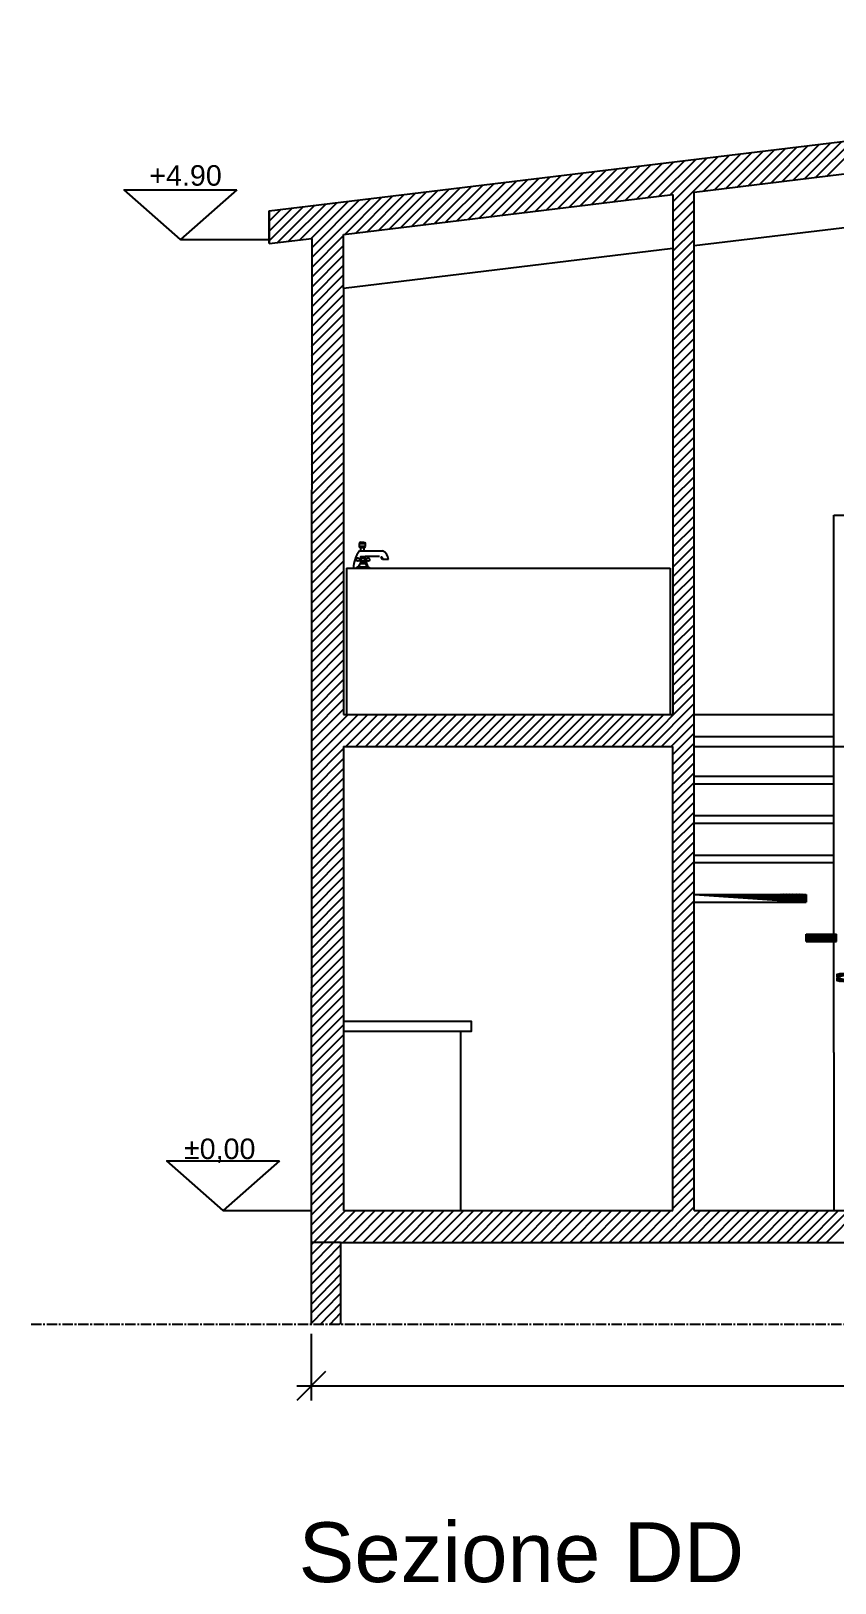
# Model space of a CAD drawing. Header units: inches. Extents: x 1683361338 to 1683364737, y 2652218797 to 2652228464.
# Drawn here: x 1683363406 to 1683363810, y 2652226451 to 2652227230 of the extents above; entities that cross this region are included whole.
import ezdxf

# ---------------------------------------------------------------- set-up
doc = ezdxf.new("R2010")
doc.units = ezdxf.units.IN
doc.header["$MEASUREMENT"] = 0
doc.linetypes.add('CENTER2', pattern=[1.125, 0.75, -0.125, 0.125, -0.125])
doc.layers.get('DEFPOINTS').update_dxf_attribs({"color": 210})
for name, color, linetype in [('A-ANNO-DIMS', 1, 'Continuous'), ('A-FURN', 5, 'Continuous'), ('A-SECT-MCUT', 7, 'Continuous'), ('A-WALL-FULL-INTR', 7, 'Continuous'), ('G-ANNO-DIM', 3, 'Continuous'), ('G-ANNO-NPLT', 210, 'Continuous'), ('PROIETTATO', 2, 'Continuous')]:
    doc.layers.add(name, color=color, linetype=linetype)
doc.styles.add('ARIAL', font='Arial.ttf')
doc.styles.get("Standard").update_dxf_attribs({"font": 'Arial.ttf'})
doc.styles.add('underline', font='Arial.ttf')
doc.dimstyles.new('TICK_36', dxfattribs={"dimtxt": 3.6, "dimasz": 3.6, "dimexe": 1.8, "dimexo": 1.2, "dimgap": 1.8, "dimtad": 0, "dimdec": 0, "dimzin": 0, "dimdsep": 46, "dimtxsty": 'ARIAL', "dimblk": 'OBLIQUE', "dimcen": 1.8, "dimdle": 1.8, "dimclrd": 256, "dimclrt": 256, "dimadec": 0, "dimazin": 0, "dimtfac": 1, "dimtdec": 0, "dimtmove": 1, "dimatfit": 3, "dimldrblk": 'OPEN90', "dimfxl": 1, "dimtfill": 1, "dimtolj": 1, "dimtzin": 0, "dimarcsym": 0})

# ---------------------------------------------------------------- blocks, each defined once
blk = doc.blocks.new('_Oblique')
at = {"color": 0, "linetype": 'ByBlock', "lineweight": -2}
blk.add_line((-0.5, -0.5), (0.5, 0.5), dxfattribs=at)
blk = doc.blocks.new('*D204')
at = {"layer": 'A-ANNO-DIMS', "color": 0, "lineweight": -2, "ltscale": 5, "transparency": 16777216}
for p, q in [((1683363547.032243, 2652226576.019233), (1683363547.032243, 2652226542.644754)), ((1683364187.05403, 2652226576.019232), (1683364187.05403, 2652226542.644754))]:
    blk.add_line(p, q, dxfattribs=at)
at = {"layer": 'A-ANNO-DIMS', "lineweight": -2, "ltscale": 5, "transparency": 16777216}
for p, q in [((1683363539.832243, 2652226549.844754), (1683363844.383092, 2652226549.844754)), ((1683364194.25403, 2652226549.844754), (1683363890.80492, 2652226549.844754))]:
    blk.add_line(p, q, dxfattribs=at)
at = {"layer": 'DEFPOINTS', "color": 0, "ltscale": 5, "transparency": 16777216}
for p in [(1683363547.032243, 2652226580.819233), (1683364187.05403, 2652226580.819232), (1683364187.05403, 2652226549.844754)]:
    blk.add_point(p, dxfattribs=at)
at = {"layer": 'A-ANNO-DIMS', "lineweight": -2, "ltscale": 5, "transparency": 16777216, "xscale": 14.4, "yscale": 14.4, "zscale": 14.4, "rotation": 180}
blk.add_blockref('_Oblique', (1683363547.032243, 2652226549.844754), dxfattribs=at)
at = {"layer": 'A-ANNO-DIMS', "lineweight": -2, "ltscale": 5, "transparency": 16777216, "xscale": 14.4, "yscale": 14.4, "zscale": 14.4}
blk.add_blockref('_Oblique', (1683364187.05403, 2652226549.844754), dxfattribs=at)
at = {"layer": 'A-ANNO-DIMS', "lineweight": 25, "ltscale": 5, "transparency": 16777216, "insert": (1683363867.594006, 2652226551.746066), "char_height": 14.4, "attachment_point": 5, "style": 'ARIAL', "bg_fill": 3, "box_fill_scale": 1.25, "bg_fill_color": 256, "bg_fill_true_color": 13158600, "bg_fill_transparency": 0}
blk.add_mtext('\\A1;640', dxfattribs=at)
blk = doc.blocks.new('_Open90')
at = {"color": 0, "linetype": 'ByBlock', "lineweight": -2}
for p, q in [((0, 0), (-1, 0)), ((-0.5, 0.5), (0, 0)), ((0, 0), (-0.5, -0.5))]:
    blk.add_line(p, q, dxfattribs=at)

msp = doc.modelspace()

# ---------------------------------------------------------------- hatches: boundary and pattern name
at = {"layer": 'G-ANNO-DIM'}
h = msp.add_hatch(color=256, dxfattribs=at)
h.dxf.hatch_style = 1
h.paths.add_polyline_path([(1683363453.224135, 2652227149.861392), (1683363509.78486, 2652227149.861392), (1683363481.504498, 2652227124.974123)], flags=17)
h.paths.add_polyline_path([(1683363509.78486, 2652227149.861392), (1683363481.504498, 2652227124.974123), (1683363453.224135, 2652227149.861392)])
at = {"layer": 'G-ANNO-NPLT', "ltscale": 11}
h = msp.add_hatch(dxfattribs=at)
h.set_pattern_fill('ANSI31', color=256, scale=27.99999940292615)
h.set_pattern_definition([(44.99999999999999, (17.02559792995453, 55.469910800457), (-2.474873681378545, 2.474873681378545), [])])
h.paths.add_polyline_path([(1683363739.321151, 2652226796.368584), (1683363739.321151, 2652226792.559062), (1683363795.45218, 2652226792.559062), (1683363795.45218, 2652226796.368584)])
h.paths.add_polyline_path([(1683363810.744547, 2652226772.749538), (1683363810.744547, 2652226776.559061), (1683363795.45218, 2652226776.559061), (1683363795.45218, 2652226772.749538)])
h.paths.add_polyline_path([(1683363810.744547, 2652226756.749552), (1683363810.744547, 2652226752.940029), (1683363826.036914, 2652226752.940029), (1683363826.036914, 2652226756.749552)])

# ---------------------------------------------------------------- linework, layer by layer
at = {"linetype": 'ByBlock', "ltscale": 11}
msp.add_line((1683363561.810124, 2652226621.892399), (1683363547.054034, 2652226621.900226), dxfattribs=at)
at = {"layer": 'A-FURN'}
for p, q in [((1683363809.321149, 2652226870.71618), (1683363809.321149, 2652226986.716177)), ((1683363809.321149, 2652226986.716177), (1683363888.610812, 2652226986.716177)), ((1683363571.231574, 2652226972.412534), (1683363574.141986, 2652226972.412534)), ((1683363571.959176, 2652226964.772701), (1683363571.231573, 2652226964.772701)), ((1683363571.959176, 2652226964.045098), (1683363571.231573, 2652226964.045098)), ((1683363574.141986, 2652226970.957327), (1683363571.231574, 2652226970.957327)), ((1683363571.231574, 2652226968.774518), (1683363582.873223, 2652226968.774517)), ((1683363571.959177, 2652226968.774518), (1683363571.959177, 2652226970.229725)), ((1683363573.414383, 2652226970.229724), (1683363573.414383, 2652226968.774518)), ((1683363581.418016, 2652226965.864105), (1683363574.141986, 2652226965.864106)), ((1683363574.141986, 2652226964.772701), (1683363574.869589, 2652226964.772701)), ((1683363574.141986, 2652226964.045098), (1683363574.869588, 2652226964.045098)), ((1683363585.783634, 2652226964.408898), (1683363582.873222, 2652226964.408898)), ((1683363569.048764, 2652226960.043283), (1683363577.052397, 2652226960.043282)), ((1683363570.478649, 2652226960.770885), (1683363575.623967, 2652226960.770884)), ((1683363574.449616, 2652226962.22609), (1683363571.674247, 2652226962.22609)), ((1683363739.321151, 2652226870.71618), (1683363809.321149, 2652226870.71618)), ((1683363809.321149, 2652226870.71618), (1683363888.610812, 2652226870.71618)), ((1683363627.321153, 2652226732.921427), (1683363627.321153, 2652226727.588095)), ((1683363621.98782, 2652226727.588095), (1683363621.98782, 2652226637.892398)), ((1683363621.98782, 2652226727.588095), (1683363621.98782, 2652226637.892398))]:
    msp.add_line(p, q, dxfattribs=at)
at = {"layer": 'A-FURN', "ltscale": 0.3}
for p, q in [((1683363564.81958, 2652226960.02714), (1683363636.229722, 2652226960.043274)), ((1683363636.229722, 2652226960.043274), (1683363727.220548, 2652226960.048366))]:
    msp.add_line(p, q, dxfattribs=at)
at = {"layer": 'A-FURN', "linetype": 'ByBlock', "ltscale": 11}
for p, q in [((1683363564.81958, 2652226960.02714), (1683363564.81958, 2652226886.71618)), ((1683363727.220548, 2652226960.048366), (1683363727.220548, 2652226886.71618)), ((1683363739.321151, 2652226796.368584), (1683363795.492137, 2652226796.368584)), ((1683363739.321151, 2652226792.559062), (1683363795.492137, 2652226792.559062)), ((1683363795.45218, 2652226796.368584), (1683363795.45218, 2652226792.559062)), ((1683363795.45218, 2652226772.749538), (1683363795.45218, 2652226776.559061)), ((1683363809.321149, 2652226717.130496), (1683363809.321149, 2652226637.892398))]:
    msp.add_line(p, q, dxfattribs=at)
at = {"layer": 'A-FURN'}
for points in [[(1683363571.231574, 2652226970.957327), (1683363571.231574, 2652226972.412534)], [(1683363571.959177, 2652226973.140137), (1683363573.414383, 2652226973.140136)], [(1683363574.141986, 2652226972.412534), (1683363574.141986, 2652226970.957327)], [(1683363573.414383, 2652226970.229724), (1683363571.959177, 2652226970.229725)], [(1683363739.321151, 2652226886.71618), (1683363809.321149, 2652226886.71618)], [(1683363739.321151, 2652226875.606679), (1683363809.321149, 2652226875.606679)], [(1683363809.321149, 2652226776.559061), (1683363809.321149, 2652226870.716181)], [(1683363739.321151, 2652226855.797155), (1683363809.321149, 2652226855.797155)], [(1683363739.321151, 2652226851.987632), (1683363809.321149, 2652226851.987632)], [(1683363739.321151, 2652226835.987632), (1683363809.321149, 2652226835.987632)], [(1683363739.321151, 2652226832.178108), (1683363809.321149, 2652226832.178108)], [(1683363739.321151, 2652226816.178109), (1683363809.321149, 2652226816.178109)], [(1683363739.321151, 2652226812.368585), (1683363809.321149, 2652226812.368585)], [(1683363795.45218, 2652226776.559061), (1683363810.744547, 2652226776.559061)], [(1683363795.45218, 2652226772.749538), (1683363810.744547, 2652226772.749538)], [(1683363809.321149, 2652226717.130496), (1683363809.321149, 2652226772.749538)], [(1683363563.321154, 2652226732.921427), (1683363627.321153, 2652226732.921427), (1683363627.321153, 2652226727.588095), (1683363563.321154, 2652226727.588095)]]:
    msp.add_lwpolyline(points, dxfattribs=at)
msp.add_lwpolyline([(1683363571.959176, 2652226962.953694), (1683363571.959176, 2652226965.864106), (1683363574.141986, 2652226965.864106), (1683363574.141985, 2652226962.953694)], close=True, dxfattribs=at)
for centre in [(1683363570.50397, 2652226964.4089), (1683363573.050581, 2652226964.408899), (1683363575.597192, 2652226964.408899)]:
    msp.add_circle(centre, 0.8134849669031087, dxfattribs=at)
for centre, radius, start, end in [((1683363571.937058, 2652226972.434362), 0.7060418593547922, 88.22241812886803, 181.7775819186378), ((1683363573.436211, 2652226972.434362), 0.7060418593547922, 358.2223905281477, 91.77756809452477), ((1683363583.118569, 2652226959.961497), 14.79759244093969, 143.4466835517734, 179.6834034879052), ((1683363571.937058, 2652226970.935208), 0.7060418593547922, 178.2223905281477, 271.7775972734854), ((1683363573.436211, 2652226970.935208), 0.7060418593547922, 268.2223904806413, 1.777557379385666), ((1683363565.787064, 2652226959.210904), 9.84514179560593, 9.709482808908614, 29.48735152129244), ((1683363581.690431, 2652226964.681314), 1.213612228794237, 347.0191949186747, 102.9807927986391), ((1683363580.929358, 2652226964.32537), 4.855042057196797, 0.9827748553318622, 66.39736703642242), ((1683363567.957359, 2652226964.045098), 4.147974859600628, 285.2550966747574, 344.744887341293), ((1683363578.143802, 2652226964.045098), 4.147974859600628, 195.2550840487802, 254.7448839833204)]:
    msp.add_arc(centre, radius, start, end, dxfattribs=at)
at = {"layer": 'A-SECT-MCUT', "linetype": 'ByBlock', "ltscale": 11}
for p, q in [((1683363525.987822, 2652227139.285234), (1683364272.654473, 2652227229.527596)), ((1683363563.321154, 2652227127.430688), (1683363728.654484, 2652227147.471092)), ((1683363728.654484, 2652227147.471092), (1683363728.654484, 2652226886.71618)), ((1683363739.321151, 2652226637.892398), (1683363739.321151, 2652227148.764021)), ((1683363525.987822, 2652227122.905435), (1683363525.987822, 2652227139.285234)), ((1683363563.321154, 2652227100.534357), (1683363563.321154, 2652227127.430688)), ((1683363525.987822, 2652227125.491294), (1683363525.987822, 2652227122.905435)), ((1683363525.987822, 2652227122.905436), (1683363547.321155, 2652227125.491294)), ((1683363547.321155, 2652227125.491294), (1683363547.05403, 2652226621.892399)), ((1683363563.321154, 2652227100.534357), (1683363563.321154, 2652226886.71618)), ((1683363561.810124, 2652226621.892399), (1683364172.21324, 2652226621.892399))]:
    msp.add_line(p, q, dxfattribs=at)
at = {"layer": 'A-SECT-MCUT'}
for p, q in [((1683363525.987822, 2652227139.285234), (1683363525.987822, 2652227122.905436)), ((1683363563.321154, 2652226870.716181), (1683363563.321154, 2652226637.892398)), ((1683363563.321154, 2652226870.71618), (1683363728.654484, 2652226870.71618))]:
    msp.add_line(p, q, dxfattribs=at)
for points in [[(1683363739.321151, 2652227148.764021), (1683363888.610812, 2652227166.859737)], [(1683363563.321154, 2652227127.430688), (1683363728.654484, 2652227147.471092)], [(1683363563.321154, 2652226886.71618), (1683363728.654484, 2652226886.71618)], [(1683363728.654484, 2652226637.892398), (1683363728.654484, 2652226870.716181)], [(1683363563.321154, 2652226637.892398), (1683363728.654484, 2652226637.892398)], [(1683363739.321151, 2652226637.892398), (1683363888.610812, 2652226637.892398)]]:
    msp.add_lwpolyline(points, dxfattribs=at)
at = {"layer": 'G-ANNO-DIM', "lineweight": 25}
for p, q in [((1683363481.504498, 2652227124.974123), (1683363525.987822, 2652227124.974123)), ((1683363502.837173, 2652226637.892407), (1683363547.06082, 2652226637.892398))]:
    msp.add_line(p, q, dxfattribs=at)
at = {"layer": 'G-ANNO-DIM'}
for points in [[(1683363509.78486, 2652227149.861392), (1683363481.504498, 2652227124.974123), (1683363453.224135, 2652227149.861392)], [(1683363531.117536, 2652226662.779676), (1683363502.837173, 2652226637.892407), (1683363474.556811, 2652226662.779676)]]:
    msp.add_lwpolyline(points, close=True, dxfattribs=at)
at = {"layer": 'G-ANNO-NPLT', "linetype": 'Continuous', "ltscale": 11}
for p, q in [((1683363794.7921, 2652227155.487772), (1683363813.316152, 2652227174.011825)), ((1683363800.424571, 2652227156.170496), (1683363818.946369, 2652227174.692295)), ((1683363806.057042, 2652227156.85322), (1683363824.576586, 2652227175.372764)), ((1683363728.654484, 2652227138.847631), (1683363757.01398, 2652227167.207127)), ((1683363728.654484, 2652227143.797379), (1683363751.383763, 2652227166.526657)), ((1683363744.09986, 2652227149.343259), (1683363762.644197, 2652227167.887597)), ((1683363749.732331, 2652227150.025983), (1683363768.274415, 2652227168.568067)), ((1683363755.364802, 2652227150.708706), (1683363773.904632, 2652227169.248536)), ((1683363760.997273, 2652227151.39143), (1683363779.534849, 2652227169.929006)), ((1683363766.629744, 2652227152.074154), (1683363785.165066, 2652227170.609476)), ((1683363772.262215, 2652227152.756877), (1683363790.795284, 2652227171.289946)), ((1683363777.894686, 2652227153.439601), (1683363796.4255, 2652227171.970416)), ((1683363783.527157, 2652227154.122325), (1683363802.055717, 2652227172.650885)), ((1683363789.159629, 2652227154.805049), (1683363807.685935, 2652227173.331355)), ((1683363665.245264, 2652227139.785126), (1683363683.821158, 2652227158.36102)), ((1683363670.877734, 2652227140.46785), (1683363689.451375, 2652227159.04149)), ((1683363676.510206, 2652227141.150573), (1683363695.081592, 2652227159.721959)), ((1683363682.142677, 2652227141.833297), (1683363700.711809, 2652227160.402429)), ((1683363687.775149, 2652227142.516021), (1683363706.342026, 2652227161.082899)), ((1683363693.407619, 2652227143.198745), (1683363711.972244, 2652227161.763369)), ((1683363699.040091, 2652227143.881468), (1683363717.60246, 2652227162.443839)), ((1683363704.672562, 2652227144.564192), (1683363723.232677, 2652227163.124308)), ((1683363710.305032, 2652227145.246916), (1683363728.862895, 2652227163.804779)), ((1683363715.937504, 2652227145.92964), (1683363734.493112, 2652227164.485248)), ((1683363721.569975, 2652227146.612364), (1683363740.123329, 2652227165.165718)), ((1683363727.202447, 2652227147.295088), (1683363745.753546, 2652227165.846188)), ((1683363603.288081, 2652227132.275164), (1683363621.888769, 2652227150.875853)), ((1683363608.920552, 2652227132.957888), (1683363627.518986, 2652227151.556322)), ((1683363614.553023, 2652227133.640612), (1683363633.149204, 2652227152.236792)), ((1683363620.185494, 2652227134.323335), (1683363638.77942, 2652227152.917262)), ((1683363625.817966, 2652227135.00606), (1683363644.409638, 2652227153.597732)), ((1683363631.450437, 2652227135.688783), (1683363650.039855, 2652227154.278202)), ((1683363637.082908, 2652227136.371508), (1683363655.670073, 2652227154.958672)), ((1683363642.715379, 2652227137.054231), (1683363661.300289, 2652227155.639141)), ((1683363648.347851, 2652227137.736955), (1683363666.930506, 2652227156.319611)), ((1683363653.980321, 2652227138.419679), (1683363672.560724, 2652227157.000081)), ((1683363659.612792, 2652227139.102402), (1683363678.19094, 2652227157.68055)), ((1683363535.698427, 2652227124.082479), (1683363554.326164, 2652227142.710215)), ((1683363541.330899, 2652227124.765203), (1683363559.956381, 2652227143.390685)), ((1683363546.96337, 2652227125.447927), (1683363565.586598, 2652227144.071155)), ((1683363547.316067, 2652227115.90113), (1683363576.847032, 2652227145.432095)), ((1683363547.318695, 2652227120.853504), (1683363571.216815, 2652227144.751625)), ((1683363563.860783, 2652227127.496098), (1683363582.47725, 2652227146.112564)), ((1683363569.493254, 2652227128.178822), (1683363588.107466, 2652227146.793034)), ((1683363575.125726, 2652227128.861546), (1683363593.737684, 2652227147.473504)), ((1683363580.758196, 2652227129.544269), (1683363599.3679, 2652227148.153973)), ((1683363586.390667, 2652227130.226993), (1683363604.998118, 2652227148.834443)), ((1683363592.023139, 2652227130.909717), (1683363610.628335, 2652227149.514913)), ((1683363597.65561, 2652227131.592441), (1683363616.258552, 2652227150.195382)), ((1683363728.654484, 2652227133.897883), (1683363739.321151, 2652227144.56455)), ((1683363525.987822, 2652227124.271369), (1683363543.065729, 2652227141.349276)), ((1683363525.987822, 2652227129.221115), (1683363537.435512, 2652227140.668805)), ((1683363525.987822, 2652227134.170863), (1683363531.805295, 2652227139.988336)), ((1683363525.987822, 2652227139.12061), (1683363526.175078, 2652227139.307866)), ((1683363530.065957, 2652227123.399755), (1683363548.695947, 2652227142.029746)), ((1683363728.654484, 2652227128.948136), (1683363739.321151, 2652227139.614803)), ((1683363728.654484, 2652227123.998388), (1683363739.321151, 2652227134.665055)), ((1683363728.654484, 2652227119.048641), (1683363739.321151, 2652227129.715308)), ((1683363547.310814, 2652227105.996381), (1683363563.321155, 2652227122.006722)), ((1683363547.313441, 2652227110.948756), (1683363563.321155, 2652227126.956469)), ((1683363728.654484, 2652227109.149147), (1683363739.321151, 2652227119.815813)), ((1683363728.654485, 2652227114.098894), (1683363739.321151, 2652227124.765561)), ((1683363547.30556, 2652227096.091632), (1683363563.321155, 2652227112.107227)), ((1683363547.308187, 2652227101.044008), (1683363563.321154, 2652227117.056974)), ((1683363728.654485, 2652227104.199399), (1683363739.321151, 2652227114.866066)), ((1683363547.302933, 2652227091.139259), (1683363563.321154, 2652227107.15748)), ((1683363728.654484, 2652227099.249652), (1683363739.32115, 2652227109.916318)), ((1683363728.654485, 2652227094.299905), (1683363739.321151, 2652227104.966571)), ((1683363547.297679, 2652227081.23451), (1683363563.321155, 2652227097.257985)), ((1683363547.300307, 2652227086.186884), (1683363563.321155, 2652227102.207733)), ((1683363728.654484, 2652227089.350157), (1683363739.321151, 2652227100.016823)), ((1683363547.295053, 2652227076.282136), (1683363563.321155, 2652227092.308238)), ((1683363728.654484, 2652227084.40041), (1683363739.321151, 2652227095.067076)), ((1683363728.654485, 2652227079.450663), (1683363739.321151, 2652227090.117329)), ((1683363547.289799, 2652227066.377388), (1683363563.321154, 2652227082.408743)), ((1683363547.292425, 2652227071.329762), (1683363563.321155, 2652227087.35849)), ((1683363728.654484, 2652227074.500915), (1683363739.321151, 2652227085.167582)), ((1683363547.287172, 2652227061.425013), (1683363563.321155, 2652227077.458995)), ((1683363728.654484, 2652227069.551167), (1683363739.321151, 2652227080.217834)), ((1683363728.654484, 2652227064.60142), (1683363739.321151, 2652227075.268087)), ((1683363547.281918, 2652227051.520265), (1683363563.321154, 2652227067.559501)), ((1683363547.284545, 2652227056.472639), (1683363563.321154, 2652227072.509248)), ((1683363728.654484, 2652227059.651672), (1683363739.321151, 2652227070.318339)), ((1683363728.654484, 2652227054.701926), (1683363739.321151, 2652227065.368592)), ((1683363547.276664, 2652227041.615516), (1683363563.321154, 2652227057.660006)), ((1683363547.279291, 2652227046.56789), (1683363563.321155, 2652227062.609754)), ((1683363728.654484, 2652227049.752178), (1683363739.321151, 2652227060.418845)), ((1683363547.274038, 2652227036.663142), (1683363563.321154, 2652227052.710259)), ((1683363728.654485, 2652227044.802432), (1683363739.321151, 2652227055.469098)), ((1683363728.654485, 2652227039.852684), (1683363739.321151, 2652227050.51935)), ((1683363547.268784, 2652227026.758393), (1683363563.321155, 2652227042.810764)), ((1683363547.27141, 2652227031.710767), (1683363563.321154, 2652227047.760511)), ((1683363728.654484, 2652227034.902936), (1683363739.32115, 2652227045.569602)), ((1683363547.266157, 2652227021.806019), (1683363563.321155, 2652227037.861017)), ((1683363728.654485, 2652227029.953189), (1683363739.321151, 2652227040.619855)), ((1683363728.654485, 2652227025.003442), (1683363739.321151, 2652227035.670108)), ((1683363547.260903, 2652227011.90127), (1683363563.321155, 2652227027.961522)), ((1683363547.26353, 2652227016.853645), (1683363563.321155, 2652227032.91127)), ((1683363728.654484, 2652227020.053694), (1683363739.32115, 2652227030.72036)), ((1683363547.258276, 2652227006.948896), (1683363563.321155, 2652227023.011775)), ((1683363728.654484, 2652227015.103947), (1683363739.321151, 2652227025.770613)), ((1683363728.654484, 2652227010.1542), (1683363739.321151, 2652227020.820866)), ((1683363547.253022, 2652226997.044147), (1683363563.321154, 2652227013.11228)), ((1683363547.255649, 2652227001.996522), (1683363563.321154, 2652227018.062027)), ((1683363728.654484, 2652227005.204452), (1683363739.321151, 2652227015.871119)), ((1683363728.654484, 2652227000.254704), (1683363739.321151, 2652227010.921371)), ((1683363547.247768, 2652226987.139399), (1683363563.321154, 2652227003.212785)), ((1683363547.250395, 2652226992.091774), (1683363563.321155, 2652227008.162532)), ((1683363728.654485, 2652226995.304957), (1683363739.321151, 2652227005.971624)), ((1683363547.245142, 2652226982.187025), (1683363563.321154, 2652226998.263038)), ((1683363728.654484, 2652226990.355209), (1683363739.321151, 2652227001.021876)), ((1683363728.654485, 2652226985.405463), (1683363739.321151, 2652226996.072129)), ((1683363547.239888, 2652226972.282277), (1683363563.321155, 2652226988.363543)), ((1683363547.242515, 2652226977.23465), (1683363563.321155, 2652226993.31329)), ((1683363728.654484, 2652226980.455715), (1683363739.32115, 2652226991.122382)), ((1683363547.237261, 2652226967.329902), (1683363563.321154, 2652226983.413795)), ((1683363728.654484, 2652226975.505968), (1683363739.321151, 2652226986.172634)), ((1683363728.654485, 2652226970.556221), (1683363739.321151, 2652226981.222887)), ((1683363547.232008, 2652226957.425154), (1683363563.321154, 2652226973.514301)), ((1683363547.234634, 2652226962.377528), (1683363563.321155, 2652226978.464048)), ((1683363728.654484, 2652226965.606473), (1683363739.32115, 2652226976.273139)), ((1683363547.22938, 2652226952.472779), (1683363563.321155, 2652226968.564554)), ((1683363728.654484, 2652226955.706979), (1683363739.321151, 2652226966.373645)), ((1683363728.654485, 2652226960.656726), (1683363739.321151, 2652226971.323392)), ((1683363547.224127, 2652226942.568031), (1683363563.321155, 2652226958.665059)), ((1683363547.226753, 2652226947.520405), (1683363563.321154, 2652226963.614807)), ((1683363728.654484, 2652226950.757231), (1683363739.321151, 2652226961.423897)), ((1683363728.654484, 2652226945.807484), (1683363739.321151, 2652226956.47415)), ((1683363547.218873, 2652226932.663282), (1683363563.321154, 2652226948.765564)), ((1683363547.221499, 2652226937.615656), (1683363563.321155, 2652226953.715312)), ((1683363728.654484, 2652226940.857737), (1683363739.321151, 2652226951.524403)), ((1683363547.216246, 2652226927.710908), (1683363563.321155, 2652226943.815817)), ((1683363728.654484, 2652226935.907989), (1683363739.321151, 2652226946.574656)), ((1683363728.654484, 2652226930.958241), (1683363739.321151, 2652226941.624908)), ((1683363547.210992, 2652226917.806159), (1683363563.321155, 2652226933.916322)), ((1683363547.213619, 2652226922.758533), (1683363563.321154, 2652226938.866069)), ((1683363728.654485, 2652226926.008494), (1683363739.321151, 2652226936.675161)), ((1683363547.208365, 2652226912.853785), (1683363563.321154, 2652226928.966575)), ((1683363728.654484, 2652226921.058747), (1683363739.321151, 2652226931.725413)), ((1683363728.654484, 2652226916.108999), (1683363739.321151, 2652226926.775666)), ((1683363547.203111, 2652226902.949037), (1683363563.321154, 2652226919.06708)), ((1683363547.205738, 2652226907.901411), (1683363563.321154, 2652226924.016827)), ((1683363728.654485, 2652226911.159253), (1683363739.321151, 2652226921.825919)), ((1683363547.197858, 2652226893.044288), (1683363563.321155, 2652226909.167585)), ((1683363547.200485, 2652226897.996663), (1683363563.321154, 2652226914.117332)), ((1683363728.654484, 2652226901.259758), (1683363739.321151, 2652226911.926424)), ((1683363728.654485, 2652226906.209505), (1683363739.321151, 2652226916.876171)), ((1683363547.195231, 2652226888.091914), (1683363563.321155, 2652226904.217838)), ((1683363728.654484, 2652226896.31001), (1683363739.321151, 2652226906.976676)), ((1683363728.654485, 2652226891.360263), (1683363739.321151, 2652226902.026929)), ((1683363547.189977, 2652226878.187165), (1683363563.321154, 2652226894.318343)), ((1683363547.192604, 2652226883.13954), (1683363563.321155, 2652226899.268091)), ((1683363712.960149, 2652226870.71618), (1683363739.321151, 2652226897.077182)), ((1683363547.179469, 2652226858.377668), (1683363575.517981, 2652226886.71618)), ((1683363547.182096, 2652226863.330043), (1683363570.568233, 2652226886.71618)), ((1683363547.184723, 2652226868.282417), (1683363565.618486, 2652226886.71618)), ((1683363547.18735, 2652226873.234791), (1683363563.321155, 2652226889.368596)), ((1683363564.467728, 2652226870.71618), (1683363580.467728, 2652226886.71618)), ((1683363569.417476, 2652226870.71618), (1683363585.417475, 2652226886.71618)), ((1683363574.367223, 2652226870.71618), (1683363590.367223, 2652226886.71618)), ((1683363579.31697, 2652226870.71618), (1683363595.31697, 2652226886.71618)), ((1683363584.266717, 2652226870.71618), (1683363600.266717, 2652226886.71618)), ((1683363589.216465, 2652226870.71618), (1683363605.216465, 2652226886.71618)), ((1683363594.166213, 2652226870.71618), (1683363610.166212, 2652226886.71618)), ((1683363599.11596, 2652226870.71618), (1683363615.11596, 2652226886.71618)), ((1683363604.065707, 2652226870.71618), (1683363620.065707, 2652226886.71618)), ((1683363609.015455, 2652226870.71618), (1683363625.015454, 2652226886.71618)), ((1683363613.965202, 2652226870.71618), (1683363629.965202, 2652226886.71618)), ((1683363618.914949, 2652226870.71618), (1683363634.914949, 2652226886.71618)), ((1683363623.864697, 2652226870.71618), (1683363639.864696, 2652226886.71618)), ((1683363628.814444, 2652226870.71618), (1683363644.814444, 2652226886.71618)), ((1683363633.764191, 2652226870.71618), (1683363649.764191, 2652226886.71618)), ((1683363638.713939, 2652226870.71618), (1683363654.713938, 2652226886.71618)), ((1683363643.663686, 2652226870.71618), (1683363659.663686, 2652226886.71618)), ((1683363648.613433, 2652226870.71618), (1683363664.613433, 2652226886.71618)), ((1683363653.56318, 2652226870.71618), (1683363669.56318, 2652226886.71618)), ((1683363658.512928, 2652226870.71618), (1683363674.512928, 2652226886.71618)), ((1683363663.462676, 2652226870.71618), (1683363679.462675, 2652226886.71618)), ((1683363668.412423, 2652226870.71618), (1683363684.412423, 2652226886.71618)), ((1683363673.36217, 2652226870.71618), (1683363689.36217, 2652226886.71618)), ((1683363678.311918, 2652226870.71618), (1683363694.311918, 2652226886.71618)), ((1683363683.261665, 2652226870.71618), (1683363699.261665, 2652226886.71618)), ((1683363688.211412, 2652226870.71618), (1683363704.211412, 2652226886.71618)), ((1683363693.16116, 2652226870.71618), (1683363709.161159, 2652226886.71618)), ((1683363698.110907, 2652226870.71618), (1683363714.110907, 2652226886.71618)), ((1683363703.060655, 2652226870.71618), (1683363719.060654, 2652226886.71618)), ((1683363708.010401, 2652226870.71618), (1683363724.010401, 2652226886.71618)), ((1683363717.909896, 2652226870.71618), (1683363739.321151, 2652226892.127434)), ((1683363722.859644, 2652226870.71618), (1683363739.321151, 2652226887.177687)), ((1683363727.809391, 2652226870.71618), (1683363739.321151, 2652226882.22794)), ((1683363728.654484, 2652226866.611526), (1683363739.321151, 2652226877.278192)), ((1683363728.654485, 2652226861.661779), (1683363739.321151, 2652226872.328445)), ((1683363547.174216, 2652226848.47292), (1683363563.321154, 2652226864.619859)), ((1683363547.176842, 2652226853.425294), (1683363563.321154, 2652226869.569606)), ((1683363728.654485, 2652226856.712032), (1683363739.321151, 2652226867.378698)), ((1683363547.168962, 2652226838.568172), (1683363563.321155, 2652226854.720365)), ((1683363547.171588, 2652226843.520546), (1683363563.321154, 2652226859.670112)), ((1683363728.654484, 2652226846.812537), (1683363739.32115, 2652226857.479203)), ((1683363728.654485, 2652226851.762284), (1683363739.321151, 2652226862.42895)), ((1683363547.166335, 2652226833.615797), (1683363563.321155, 2652226849.770617)), ((1683363728.654485, 2652226841.862789), (1683363739.321151, 2652226852.529456)), ((1683363728.654485, 2652226836.913042), (1683363739.321151, 2652226847.579708)), ((1683363547.161081, 2652226823.711049), (1683363563.321155, 2652226839.871122)), ((1683363547.163708, 2652226828.663423), (1683363563.321155, 2652226844.82087)), ((1683363728.654484, 2652226831.963295), (1683363739.32115, 2652226842.629961)), ((1683363547.158454, 2652226818.758674), (1683363563.321155, 2652226834.921375)), ((1683363728.654484, 2652226827.013547), (1683363739.321151, 2652226837.680213)), ((1683363728.654484, 2652226822.0638), (1683363739.321151, 2652226832.730466)), ((1683363547.1532, 2652226808.853926), (1683363563.321155, 2652226825.02188)), ((1683363547.155827, 2652226813.8063), (1683363563.321154, 2652226829.971628)), ((1683363728.654484, 2652226817.114052), (1683363739.321151, 2652226827.780719)), ((1683363547.150574, 2652226803.901552), (1683363563.321155, 2652226820.072133)), ((1683363728.654484, 2652226812.164305), (1683363739.321151, 2652226822.830971)), ((1683363728.654485, 2652226807.214558), (1683363739.321151, 2652226817.881224)), ((1683363547.14532, 2652226793.996803), (1683363563.321154, 2652226810.172638)), ((1683363547.147946, 2652226798.949177), (1683363563.321154, 2652226815.122385)), ((1683363728.654485, 2652226802.264811), (1683363739.321151, 2652226812.931477)), ((1683363728.654485, 2652226797.315063), (1683363739.321151, 2652226807.981729)), ((1683363547.140066, 2652226784.092055), (1683363563.321155, 2652226800.273143)), ((1683363547.142693, 2652226789.044429), (1683363563.321155, 2652226805.22289)), ((1683363728.654485, 2652226792.365315), (1683363739.321151, 2652226803.031982)), ((1683363547.137439, 2652226779.13968), (1683363563.321155, 2652226795.323396)), ((1683363728.654485, 2652226787.415568), (1683363739.321151, 2652226798.082234)), ((1683363728.654485, 2652226782.465821), (1683363739.321151, 2652226793.132487)), ((1683363547.132185, 2652226769.234932), (1683363563.321154, 2652226785.423901)), ((1683363547.134812, 2652226774.187306), (1683363563.321155, 2652226790.373649)), ((1683363728.654484, 2652226777.516074), (1683363739.32115, 2652226788.18274)), ((1683363547.129558, 2652226764.282557), (1683363563.321155, 2652226780.474154)), ((1683363728.654484, 2652226767.616579), (1683363739.321151, 2652226778.283245)), ((1683363728.654485, 2652226772.566326), (1683363739.321151, 2652226783.232993)), ((1683363547.124305, 2652226754.377809), (1683363563.321155, 2652226770.574659)), ((1683363547.126931, 2652226759.330183), (1683363563.321154, 2652226775.524407)), ((1683363728.654484, 2652226762.666831), (1683363739.321151, 2652226773.333498)), ((1683363547.121677, 2652226749.425435), (1683363563.321155, 2652226765.624912)), ((1683363728.654485, 2652226757.717084), (1683363739.321151, 2652226768.38375)), ((1683363728.654485, 2652226752.767337), (1683363739.321151, 2652226763.434003)), ((1683363547.116424, 2652226739.520686), (1683363563.321155, 2652226755.725417)), ((1683363547.119051, 2652226744.473061), (1683363563.321154, 2652226760.675164)), ((1683363728.654484, 2652226747.817589), (1683363739.321151, 2652226758.484256)), ((1683363728.654484, 2652226742.867842), (1683363739.321151, 2652226753.534508)), ((1683363547.11117, 2652226729.615938), (1683363563.321155, 2652226745.825922)), ((1683363547.113797, 2652226734.568312), (1683363563.321154, 2652226750.77567)), ((1683363728.654485, 2652226737.918095), (1683363739.321151, 2652226748.584761)), ((1683363547.108543, 2652226724.663564), (1683363563.321154, 2652226740.876175)), ((1683363728.654484, 2652226732.968347), (1683363739.321151, 2652226743.635013)), ((1683363728.654485, 2652226728.0186), (1683363739.321151, 2652226738.685266)), ((1683363547.103289, 2652226714.758815), (1683363563.321154, 2652226730.97668)), ((1683363547.105916, 2652226719.711189), (1683363563.321154, 2652226735.926427)), ((1683363728.654485, 2652226723.068853), (1683363739.321151, 2652226733.735519)), ((1683363547.100662, 2652226709.806441), (1683363563.321154, 2652226726.026933)), ((1683363728.654484, 2652226713.169358), (1683363739.321151, 2652226723.836024)), ((1683363728.654485, 2652226718.119105), (1683363739.321151, 2652226728.785771)), ((1683363547.095408, 2652226699.901692), (1683363563.321155, 2652226716.127438)), ((1683363547.098036, 2652226704.854066), (1683363563.321155, 2652226721.077186)), ((1683363728.654484, 2652226708.21961), (1683363739.321151, 2652226718.886277)), ((1683363547.092782, 2652226694.949318), (1683363563.321155, 2652226711.177691)), ((1683363728.654484, 2652226698.320115), (1683363739.321151, 2652226708.986782)), ((1683363728.654485, 2652226703.269863), (1683363739.321151, 2652226713.93653)), ((1683363547.087528, 2652226685.044569), (1683363563.321155, 2652226701.278196)), ((1683363547.090154, 2652226689.996943), (1683363563.321154, 2652226706.227943)), ((1683363728.654484, 2652226693.370368), (1683363739.321151, 2652226704.037035)), ((1683363728.654484, 2652226688.420621), (1683363739.321151, 2652226699.087287)), ((1683363547.082274, 2652226675.139821), (1683363563.321154, 2652226691.378701)), ((1683363547.0849, 2652226680.092195), (1683363563.321154, 2652226696.328449)), ((1683363728.654484, 2652226683.470873), (1683363739.321151, 2652226694.13754)), ((1683363547.079647, 2652226670.187446), (1683363563.321155, 2652226686.428954)), ((1683363728.654484, 2652226678.521126), (1683363739.321151, 2652226689.187792)), ((1683363728.654484, 2652226673.571379), (1683363739.321151, 2652226684.238045)), ((1683363547.074394, 2652226660.282698), (1683363563.321154, 2652226676.529459)), ((1683363547.07702, 2652226665.235072), (1683363563.321154, 2652226681.479206)), ((1683363728.654485, 2652226668.621632), (1683363739.321151, 2652226679.288298)), ((1683363547.071766, 2652226655.330324), (1683363563.321155, 2652226671.579712)), ((1683363728.654484, 2652226658.722136), (1683363739.32115, 2652226669.388803)), ((1683363728.654485, 2652226663.671884), (1683363739.321151, 2652226674.33855)), ((1683363547.066513, 2652226645.425575), (1683363563.321155, 2652226661.680217)), ((1683363547.06914, 2652226650.37795), (1683363563.321155, 2652226666.629964)), ((1683363728.654485, 2652226653.772389), (1683363739.321151, 2652226664.439056)), ((1683363547.063885, 2652226640.473201), (1683363563.321155, 2652226656.73047)), ((1683363728.654484, 2652226643.872894), (1683363739.32115, 2652226654.539561)), ((1683363728.654485, 2652226648.822642), (1683363739.321151, 2652226659.489308)), ((1683363547.058632, 2652226630.568452), (1683363563.321155, 2652226646.830975)), ((1683363547.061259, 2652226635.520827), (1683363563.321155, 2652226651.780722)), ((1683363716.573483, 2652226621.892399), (1683363739.321151, 2652226644.640066)), ((1683363728.654485, 2652226638.923147), (1683363739.321151, 2652226649.589814)), ((1683363547.056005, 2652226625.616078), (1683363563.321154, 2652226641.881228)), ((1683363548.282696, 2652226621.899574), (1683363564.282073, 2652226637.892399)), ((1683363553.23182, 2652226621.892399), (1683363569.23182, 2652226637.892398)), ((1683363558.181568, 2652226621.892399), (1683363574.181567, 2652226637.892398)), ((1683363563.131315, 2652226621.892399), (1683363579.131315, 2652226637.892398)), ((1683363568.081062, 2652226621.892398), (1683363584.081062, 2652226637.892398)), ((1683363573.030809, 2652226621.892399), (1683363589.030809, 2652226637.892398)), ((1683363577.980557, 2652226621.892399), (1683363593.980557, 2652226637.892398)), ((1683363582.930305, 2652226621.892398), (1683363598.930304, 2652226637.892398)), ((1683363587.880052, 2652226621.892399), (1683363603.880052, 2652226637.892398)), ((1683363592.829799, 2652226621.892399), (1683363608.829799, 2652226637.892399)), ((1683363597.779546, 2652226621.892399), (1683363613.779546, 2652226637.892398)), ((1683363602.729294, 2652226621.892399), (1683363618.729293, 2652226637.892398)), ((1683363607.679041, 2652226621.892399), (1683363623.679041, 2652226637.892398)), ((1683363612.628789, 2652226621.892399), (1683363628.628788, 2652226637.892398)), ((1683363617.578537, 2652226621.892399), (1683363633.578536, 2652226637.892398)), ((1683363622.528284, 2652226621.892399), (1683363638.528283, 2652226637.892398)), ((1683363627.478031, 2652226621.892399), (1683363643.47803, 2652226637.892398)), ((1683363632.427778, 2652226621.892399), (1683363648.427778, 2652226637.892398)), ((1683363637.377525, 2652226621.892398), (1683363653.377525, 2652226637.892398)), ((1683363642.327272, 2652226621.892399), (1683363658.327272, 2652226637.892398)), ((1683363647.27702, 2652226621.892399), (1683363663.27702, 2652226637.892399)), ((1683363652.226768, 2652226621.892399), (1683363668.226768, 2652226637.892398)), ((1683363657.176515, 2652226621.892399), (1683363673.176515, 2652226637.892398)), ((1683363662.126262, 2652226621.892399), (1683363678.126262, 2652226637.892398)), ((1683363667.07601, 2652226621.892399), (1683363683.076009, 2652226637.892398)), ((1683363672.025757, 2652226621.892399), (1683363688.025757, 2652226637.892398)), ((1683363676.975504, 2652226621.892399), (1683363692.975504, 2652226637.892398)), ((1683363681.925252, 2652226621.892399), (1683363697.925251, 2652226637.892398)), ((1683363686.874999, 2652226621.892399), (1683363702.874999, 2652226637.892398)), ((1683363691.824747, 2652226621.892399), (1683363707.824746, 2652226637.892398)), ((1683363696.774493, 2652226621.892399), (1683363712.774493, 2652226637.892398)), ((1683363701.724241, 2652226621.892399), (1683363717.724241, 2652226637.892399)), ((1683363706.673988, 2652226621.892399), (1683363722.673988, 2652226637.892398)), ((1683363711.623736, 2652226621.892399), (1683363727.623736, 2652226637.892398)), ((1683363721.523231, 2652226621.892399), (1683363739.321151, 2652226639.690319)), ((1683363726.472978, 2652226621.892399), (1683363742.472978, 2652226637.892399)), ((1683363731.422725, 2652226621.892399), (1683363747.422725, 2652226637.892398)), ((1683363736.372473, 2652226621.892399), (1683363752.372472, 2652226637.892398)), ((1683363741.32222, 2652226621.892399), (1683363757.322219, 2652226637.892398)), ((1683363746.271968, 2652226621.892399), (1683363762.271967, 2652226637.892398)), ((1683363751.221715, 2652226621.892399), (1683363767.221714, 2652226637.892398)), ((1683363756.171462, 2652226621.892398), (1683363772.171462, 2652226637.892398)), ((1683363761.121209, 2652226621.892399), (1683363777.121209, 2652226637.892398)), ((1683363766.070957, 2652226621.892399), (1683363782.070956, 2652226637.892398)), ((1683363771.020704, 2652226621.892398), (1683363787.020704, 2652226637.892398)), ((1683363775.970451, 2652226621.892399), (1683363791.970451, 2652226637.892398)), ((1683363780.920199, 2652226621.892399), (1683363796.920199, 2652226637.892399)), ((1683363785.869946, 2652226621.892399), (1683363801.869946, 2652226637.892399)), ((1683363790.819694, 2652226621.892399), (1683363806.819693, 2652226637.892398)), ((1683363795.769441, 2652226621.892399), (1683363811.769441, 2652226637.892398)), ((1683363800.719188, 2652226621.892399), (1683363816.719188, 2652226637.892398)), ((1683363805.668936, 2652226621.892399), (1683363821.668935, 2652226637.892398)), ((1683363548.282696, 2652226621.899574), (1683363547.05403, 2652226620.690867)), ((1683363547.05403, 2652226615.631094), (1683363553.23182, 2652226621.892399)), ((1683363547.05403, 2652226610.437716), (1683363558.181568, 2652226621.892399)), ((1683363547.05403, 2652226605.498374), (1683363561.810123, 2652226620.486597)), ((1683363547.05403, 2652226600.845852), (1683363561.810124, 2652226615.716154)), ((1683363547.05403, 2652226595.6573), (1683363561.810124, 2652226610.838506)), ((1683363547.05403, 2652226590.733577), (1683363561.810123, 2652226605.960858)), ((1683363547.05403, 2652226586.368058), (1683363561.810123, 2652226601.355816))]:
    msp.add_line(p, q, dxfattribs=at)
at = {"layer": 'PROIETTATO', "linetype": 'ByBlock', "ltscale": 11}
for p, q in [((1683363739.321151, 2652227121.86769), (1683363824.654482, 2652227132.211124)), ((1683363563.321154, 2652227100.534357), (1683363728.654484, 2652227120.574761))]:
    msp.add_line(p, q, dxfattribs=at)

# ---------------------------------------------------------------- texts
at = {"layer": 'A-ANNO-DIMS', "insert": (1683363540.758714, 2652226481.466932), "char_height": 29.99999936027802, "attachment_point": 1}
msp.add_mtext_dynamic_manual_height_columns('Sezione DD', width=298.7730758190155, gutter_width=1, heights=[62.76521200546085], dxfattribs=at)
at = {"layer": 'G-ANNO-DIM', "style": 'underline'}
for s, p in [('+4.90', (1683363465.796874, 2652227151.943524)), ('±0,00', (1683363483.196382, 2652226663.661771))]:
    msp.add_text(s, height=10.29330931502656, dxfattribs=at).set_placement(p)

# ---------------------------------------------------------------- dimensions: what is measured, and where the dimension line sits
at = {"layer": 'A-ANNO-DIMS', "lineweight": 25, "ltscale": 5}
dim = msp.add_linear_dim(base=(1683364187.05403, 2652226549.844754), p1=(1683363547.032243, 2652226580.819233), p2=(1683364187.05403, 2652226580.819232), dimstyle='TICK_36', override={"dimscale": 4}, dxfattribs=at)
dim.commit()
dim.dimension.update_dxf_attribs({"geometry": '*D204', "text_midpoint": (1683363867.594006, 2652226551.746066), "dimtype": 160})

# ---------------------------------------------------------------- next in the draw order: linework, layer by layer
at = {"linetype": 'ByBlock', "ltscale": 11}
for p, q in [((1683363547.05403, 2652226621.892399), (1683363547.05403, 2652226580.819232)), ((1683363561.810124, 2652226621.892399), (1683363561.810123, 2652226580.819232))]:
    msp.add_line(p, q, dxfattribs=at)
at = {"layer": 'A-WALL-FULL-INTR', "linetype": 'CENTER2', "ltscale": 7}
msp.add_line((1683363406.424807, 2652226580.819233), (1683364481.880491, 2652226580.819232), dxfattribs=at)
at = {"layer": 'G-ANNO-NPLT', "linetype": 'Continuous', "ltscale": 11}
for p, q in [((1683363546.692884, 2652226580.819234), (1683363561.810123, 2652226596.191141)), ((1683363551.741906, 2652226580.819233), (1683363561.810123, 2652226591.246058)), ((1683363556.534552, 2652226580.819233), (1683363561.810123, 2652226586.42203)), ((1683363561.29969, 2652226580.819233), (1683363561.810123, 2652226581.383593))]:
    msp.add_line(p, q, dxfattribs=at)

doc.saveas('drawing.dxf')
